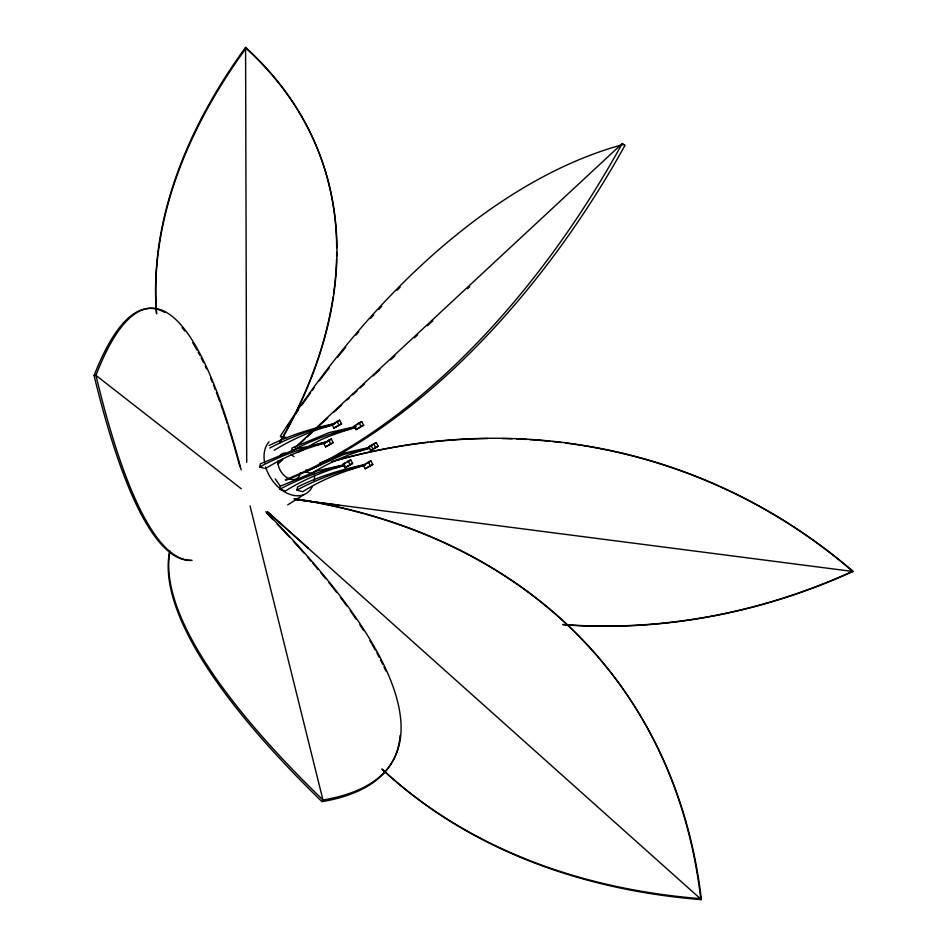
<?xml version="1.0" encoding="UTF-8"?>
<svg xmlns="http://www.w3.org/2000/svg" width="947" height="947" viewBox="0 0 947 947"><rect width="100%" height="100%" fill="white"/><g stroke="black" fill="none" stroke-linecap="round" stroke-linejoin="round"><path stroke-width="1.42" d="M264.308 468.268L259.727 466.954L260.318 463.852L297.394 448.487L309.752 446.226L327.283 441.491L331.284 439.006L333.214 442.604L325.59 446.913L323.661 443.326L331.284 439.006M345.016 465.344C323.898 471.038 304.165 479.348 285.426 490.948L279.696 489.315L280.3 486.202L275.269 478.898M296.967 490.084C318.381 478.389 340.944 470.777 364.465 464.953L365.068 465.143C343.086 471.405 322.181 479.36 302.697 491.73L296.967 490.084L297.559 486.983C318.95 476.294 341.334 469.629 364.524 464.61L365.128 464.811L349.964 469.523M369.65 448.298C348.946 453.72 329.816 462.231 311.445 473.429L305.715 471.784L306.118 469.712M327.224 441.835L327.887 441.681M169.549 551.817A960.696 237.792 29.4 0 0 321.98 801.659L322.963 799.99A960.85 236.229 29.4 0 0 265.764 511.711M277.589 463.746L283.011 458.715M294.931 447.635L622.203 143.542L625.02 145.341A576.356 322.797 -62.7 0 1 324.762 462.361M278.927 463.059L282.182 460.053M297.358 446.025L304.946 439.006M307.112 437.005L312.534 431.998M315.789 428.991L327.709 417.97M334.208 411.957L341.796 404.937M347.218 399.93L349.384 397.929M352.639 394.923L356.972 390.922M360.227 387.915L364.559 383.902M373.236 375.888L379.735 369.875M390.578 359.86L394.911 355.847M414.419 337.819L417.674 334.812M427.428 325.792L432.85 320.784M467.534 288.717L469.7 286.716M331.983 424.516L339.606 420.208L341.524 423.806L333.9 428.115L331.983 424.516L334.563 423.392M335.569 422.764L339.606 420.208M333.9 428.115L341.524 423.806M359.138 422.824L354.107 426.02L356.025 429.607L363.648 425.298L361.73 421.699L359.138 422.824L361.067 426.422L363.648 425.298M356.688 424.895L361.73 421.699M325.59 446.913L333.214 442.604M356.025 429.607L361.067 426.422M368.632 446.913L376.255 442.604L378.184 446.203L373.142 449.387L370.561 450.512L368.632 446.913L376.255 442.604M343.051 464.148L350.674 459.84L352.604 463.438L344.98 467.747L343.051 464.148L345.643 463.036M347.656 461.757L350.674 459.84M370.561 450.512L378.184 446.203M344.98 467.747L352.604 463.438M287.71 504.881L303.869 494.642M363.234 465.178L370.857 460.869L372.787 464.456L365.163 468.765L363.234 465.178L365.826 464.054M366.832 463.414L370.857 460.869M365.163 468.765L372.787 464.456M274.204 450.298C292.576 439.1 311.705 430.589 332.397 425.179M265.456 468.599C284.195 456.999 303.916 448.689 325.046 442.995M298.471 452.05L303.573 449.375M307.408 447.375C322.193 437.526 338.695 432.732 355.397 427.582M269.8 448.061C289.983 437.159 311.09 429.666 333.249 424.363M259.727 466.954C280.762 455.59 302.768 447.824 325.863 442.249M305.715 471.784L343.122 454.69L369.141 447.895M279.696 489.315C300.353 478.282 321.814 470.351 344.483 465.013M323.661 443.326L326.253 442.202M269.066 445.552C290.066 435.17 311.918 428.352 334.682 423.558M319.494 463.249L343.394 453.305L369.235 447.41M280.3 486.202L317.375 470.837L343.216 464.93M325.602 426.813L333.877 424.244M344.471 430.518L354.119 427.511M316.854 445.114L326.502 442.107M360.097 450.796L369.744 447.789M335.451 467.901L343.725 465.32M356.25 426.766C333.593 432.116 312.119 440.035 291.463 451.068L292.067 447.967L329.142 432.601L354.983 426.695M191.176 560.387A890.156 151.402 88.8 0 1 94.073 375.509L95.931 375.355A890.571 149.91 88.8 0 1 241.165 469.878M296.435 499.625L852.927 571.491A680.242 607.808 -68.9 0 1 563.051 624.689M294.99 499.507L338.931 505.177M241.189 488.711L95.931 375.355A890.571 149.91 88.8 0 0 192.052 560.364M267.48 511.794L701.419 899.65A870.695 604.588 -37.7 0 1 382.316 769.449M267.729 512.007L308.462 548.408M156.468 313.362A704.982 427.843 -20.9 0 1 245.581 47.35L246.705 462.361M373.674 443.729L375.592 447.315M371.224 445.788L373.142 449.387M368.276 461.982L370.194 465.581M337.014 421.332L338.943 424.931M348.094 460.964L350.011 464.563M328.704 440.13L330.621 443.729M250.044 505.887L322.963 799.99A960.85 236.229 29.4 0 1 169.987 551.024M400.167 735.322A960.696 237.792 29.4 0 1 321.98 801.659M266.64 513.144A960.696 237.792 29.4 0 1 273.032 519.702M277.211 524.058A960.696 237.792 29.4 0 1 289.391 536.985M293.31 541.246A960.696 237.792 29.4 0 1 303.762 552.847M307.432 557.014A960.696 237.792 29.4 0 1 311.03 561.157M312.806 563.216A960.696 237.792 29.4 0 1 318.014 569.36M320.56 572.402A960.696 237.792 29.4 0 1 325.768 578.724M328.81 582.488A960.696 237.792 29.4 0 1 336.647 592.443M340.411 597.368A960.696 237.792 29.4 0 1 346.732 605.879M350.189 610.685A960.696 237.792 29.4 0 1 355.977 618.983M359.896 624.819A960.696 237.792 29.4 0 1 363.636 630.584M369.898 640.728A960.696 237.792 29.4 0 1 371.212 642.954M372.064 644.398A960.696 237.792 29.4 0 1 375.32 650.139M376.882 652.98A960.696 237.792 29.4 0 1 379.131 657.206M380.564 660A960.696 237.792 29.4 0 1 382.635 664.155M383.949 666.901A960.696 237.792 29.4 0 1 385.831 670.973M245.581 47.35A704.982 427.843 -20.9 0 1 336.694 247.984M336.694 252.293A704.982 427.843 -20.9 0 1 336.623 256.53M336.552 259.383A704.982 427.843 -20.9 0 1 333.533 294.032M333.107 296.956A704.982 427.843 -20.9 0 1 296.293 411.365M295.677 412.632A704.982 427.843 -20.9 0 1 280.17 441.74M320.997 464.314A576.356 322.797 -62.7 0 1 285.97 480.224M287.154 426.612A576.356 322.797 -62.7 0 1 289.581 422.966M295.286 414.526A576.356 322.797 -62.7 0 1 298.565 409.755M301.951 404.902A576.356 322.797 -62.7 0 1 310.592 392.768M312.344 390.365A576.356 322.797 -62.7 0 1 314.096 387.962M319.399 380.801A576.356 322.797 -62.7 0 1 329.272 367.85M337.463 357.457A576.356 322.797 -62.7 0 1 345.75 347.241M355.977 335.037A576.356 322.797 -62.7 0 1 358.783 331.77M370.668 318.263A576.356 322.797 -62.7 0 1 373.674 314.937M378.717 309.456A576.356 322.797 -62.7 0 1 381.759 306.189M397.089 290.244A576.356 322.797 -62.7 0 1 400.179 287.13M470.623 555.901A870.695 604.588 -37.7 0 1 701.419 899.65M294.328 498.82A870.695 604.588 -37.7 0 1 363.991 513.688M365.364 514.067A870.695 604.588 -37.7 0 1 469.357 555.238M94.073 375.509A890.156 151.402 88.8 0 1 144.027 309.16M145.412 308.852A890.156 151.402 88.8 0 1 164.956 312.486M182.073 327.626A890.156 151.402 88.8 0 1 184.736 330.977M192.667 342.613A890.156 151.402 88.8 0 1 197.023 350.059M198.207 352.213A890.156 151.402 88.8 0 1 199.983 355.539M201.166 357.836A890.156 151.402 88.8 0 1 203.534 362.583M205.298 366.288A890.156 151.402 88.8 0 1 206.482 368.821M210.589 378.113A890.156 151.402 88.8 0 1 212.329 382.292M213.501 385.145A890.156 151.402 88.8 0 1 215.229 389.501M216.39 392.484A890.156 151.402 88.8 0 1 219.822 401.694M220.959 404.854A890.156 151.402 88.8 0 1 222.663 409.684M223.078 410.903A890.156 151.402 88.8 0 1 227.268 423.487M228.109 426.079A890.156 151.402 88.8 0 1 239.97 466.907M719.85 486.628A680.242 607.808 -68.9 0 1 852.927 571.491M335.771 460.621A680.242 607.808 -68.9 0 1 403.233 445.765M404.689 445.528A680.242 607.808 -68.9 0 1 427.961 442.344M430.873 442.012A680.242 607.808 -68.9 0 1 487.658 438.52M502.182 438.544A680.242 607.808 -68.9 0 1 512.327 438.781M516.671 438.935A680.242 607.808 -68.9 0 1 526.792 439.432M529.681 439.609A680.242 607.808 -68.9 0 1 549.852 441.255M552.728 441.551A680.242 607.808 -68.9 0 1 561.334 442.521M565.619 443.054A680.242 607.808 -68.9 0 1 616.568 452.086M618.012 452.406A680.242 607.808 -68.9 0 1 718.513 486.024M156.646 313.848A705.716 427.097 -20.9 0 1 246.066 48.167M245.936 48.238A705.917 427.144 -20.9 0 1 279.436 443.409M622.203 143.542A576.616 322.098 -63.1 0 1 285.284 479.786M280.359 436.176A576.486 322.454 -62.9 0 1 623.611 144.441M562.601 624.464A681.804 608.53 -69 0 0 852.856 571.219A680.893 607.725 -69 0 0 331.568 461.698M294.174 498.596A870.968 603.594 -37.7 0 1 700.709 898.667A870.968 603.594 -37.7 0 1 381.878 768.905M312.214 486.782A32.032 21.935 57.7 0 1 288.314 493.742A32.032 21.935 57.7 0 1 265.61 466.812M264.663 462.953A32.032 21.935 57.7 0 1 269.043 441.835M280.513 436.804A32.032 21.935 57.7 0 1 286.941 437.668M314.499 474.909A32.032 21.935 57.7 0 1 314.155 480.591M300.471 472.731A14.418 9.872 57.7 0 1 287.852 478.176A14.418 9.872 57.7 0 1 277.956 460.893M278.951 457.07A14.418 9.872 57.7 0 1 285.331 453.021M291.191 454.678A14.418 9.872 57.7 0 1 294.02 456.738"/></g></svg>
